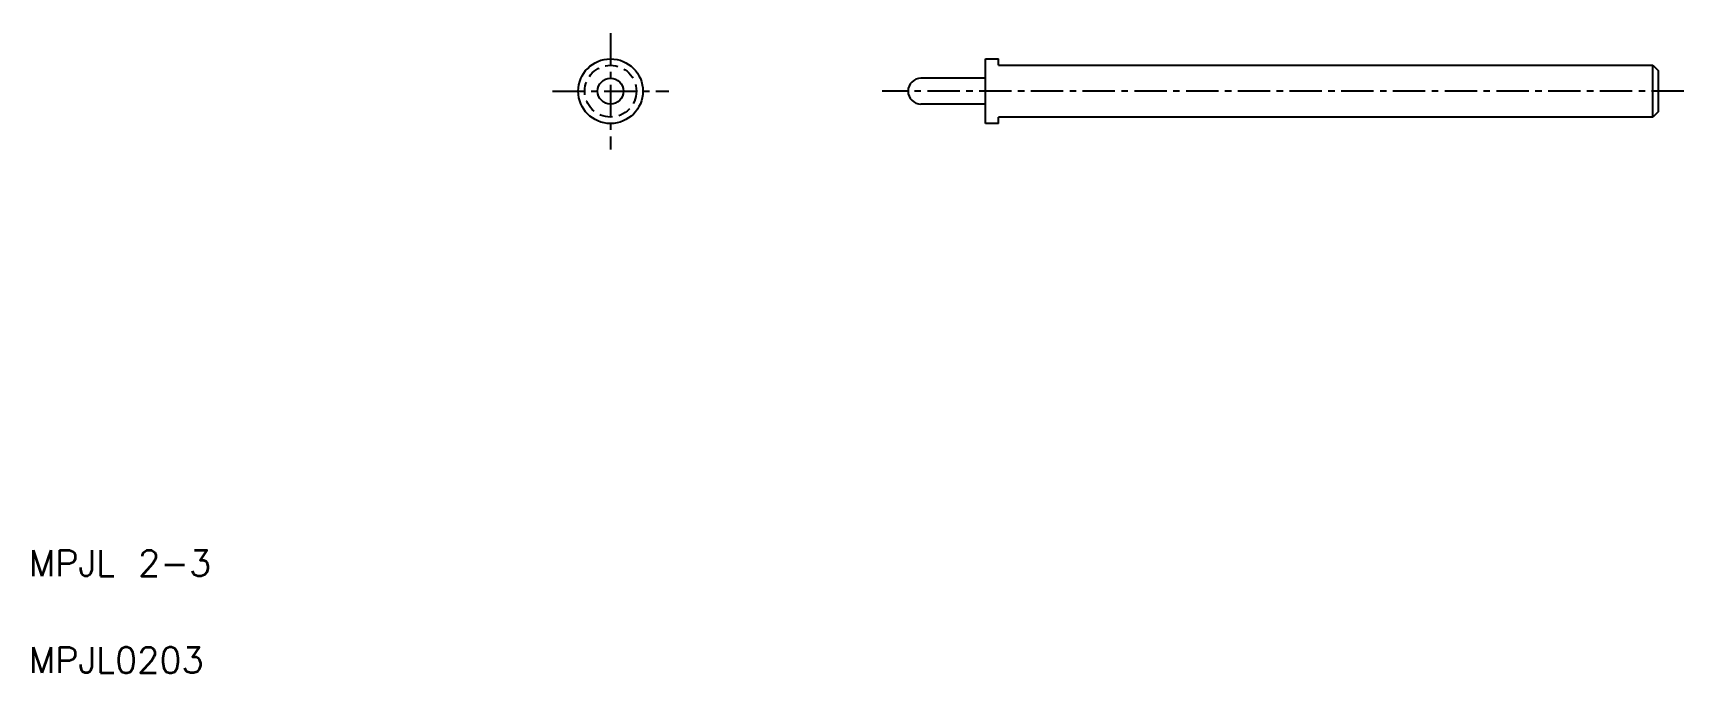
# Model space of a CAD drawing. Extents: x 2.7 to 66.5, y 2.5 to 27.2.
import ezdxf

# ---------------------------------------------------------------- set-up
doc = ezdxf.new("R2010")
doc.units = 0
doc.linetypes.add('CENTER', pattern=[2, 1.25, -0.25, 0.25, -0.25])
doc.linetypes.add('DASHED', pattern=[0.75, 0.5, -0.25])
doc.layers.get('0').update_dxf_attribs({"linetype": 'CONTINUOUS'})
doc.layers.add('CENTER', color=1, linetype='CENTER')
doc.styles.get("Standard").update_dxf_attribs({"font": 'txt.shx', "bigfont": 'bigfont.shx'})

msp = doc.modelspace()

# ---------------------------------------------------------------- linework, layer by layer
at = {"color": 7, "linetype": 'CONTINUOUS'}
for p, q in [((39.5, 23.75), (39.5, 26.25)), ((39.5, 26.25), (40, 26.25)), ((40, 26), (40, 26.25)), ((40, 26), (65.3, 26)), ((65.3, 24), (65.3, 26)), ((65.3, 26), (65.5, 25.8)), ((65.5, 25.8), (65.5, 24.2)), ((39.5, 25.5), (37, 25.5)), ((39.5, 24.5), (37, 24.5)), ((40, 23.75), (39.5, 23.75)), ((65.3, 24), (40, 24)), ((40, 23.75), (40, 24)), ((65.5, 24.2), (65.3, 24))]:
    msp.add_line(p, q, dxfattribs=at)
for radius in [1.25, 0.5]:
    msp.add_circle((25, 25), radius, dxfattribs=at)
at = {"color": 3, "linetype": 'DASHED'}
msp.add_circle((25, 25), 1, dxfattribs=at)
at = {"color": 7, "linetype": 'CONTINUOUS'}
msp.add_arc((37, 25), 0.5, 90, 270, dxfattribs=at)
at = {"layer": 'CENTER', "color": 1, "linetype": 'CENTER'}
for p, q in [((25, 27.25), (25, 22.75)), ((22.75, 25), (27.25, 25)), ((66.5, 25), (35.5, 25))]:
    msp.add_line(p, q, dxfattribs=at)

# ---------------------------------------------------------------- texts
at = {"color": 7, "linetype": 'CONTINUOUS'}
for s, p in [('MPJL 2-3', (2.5, 6.25)), ('MPJL0203', (2.5, 2.5))]:
    msp.add_text(s, height=1, dxfattribs=at).set_placement(p)

doc.saveas('drawing.dxf')
